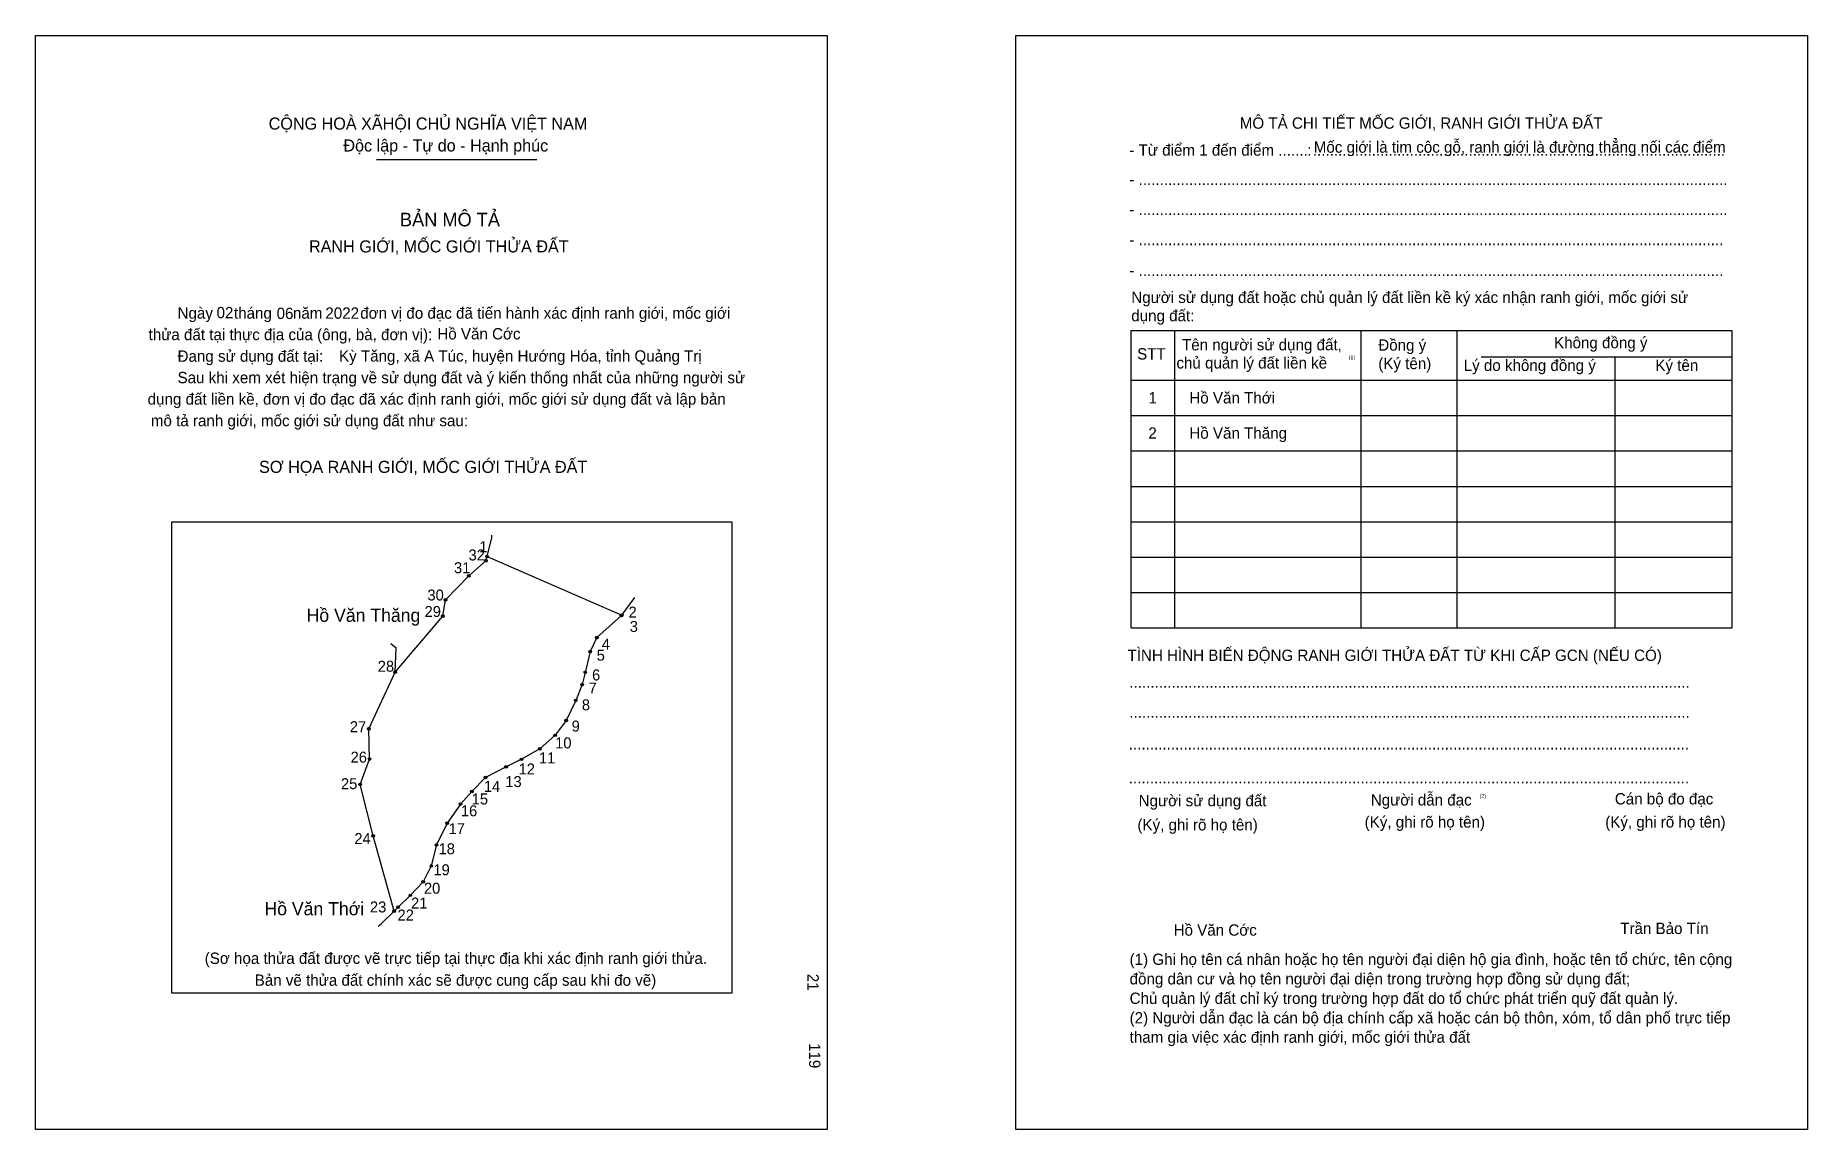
# Model space of a CAD drawing. Extents: x 548520 to 549700, y 1825110 to 1825839.
import ezdxf

# ---------------------------------------------------------------- set-up
doc = ezdxf.new("R2010")
doc.units = 0
for name, color, linetype in [('bmtKhungInTrang1', 7, 'Continuous'), ('bmtKhungInTrang2', 7, 'Continuous'), ('bmtNoiDung', 7, 'Continuous'), ('bmtTemplate', 7, 'Continuous'), ('CanhThua', 7, 'Continuous'), ('MocDinhThua', 7, 'Continuous'), ('RauThua', 7, 'Continuous'), ('SoHieuDinhThua', 7, 'Continuous'), ('TenChuLanCan', 7, 'Continuous')]:
    doc.layers.add(name, color=color, linetype=linetype)

msp = doc.modelspace()

# ---------------------------------------------------------------- linework, layer by layer
at = {"layer": 'bmtKhungInTrang1'}
msp.add_lwpolyline([(548519.5, 1825839.1), (549047, 1825839.1), (549047, 1825109.5), (548519.5, 1825109.5)], close=True, dxfattribs=at)
at = {"layer": 'bmtKhungInTrang2'}
msp.add_lwpolyline([(549172.8, 1825839.1), (549700.3, 1825839.1), (549700.3, 1825109.5), (549172.8, 1825109.5)], close=True, dxfattribs=at)
at = {"layer": 'bmtTemplate'}
for p, q in [((548746.8, 1825756.4), (548853.5, 1825756.4)), ((549278.6, 1825642.3), (549278.6, 1825444)), ((549402.7, 1825642.3), (549402.7, 1825444)), ((549466.6, 1825642.6), (549466.6, 1825444)), ((549649.8, 1825642.3), (549649.8, 1825444)), ((549482.8, 1825624.9), (549649.8, 1825624.9)), ((549249.7, 1825609.3), (549649.8, 1825609.3)), ((549249.7, 1825585.7), (549649.8, 1825585.7)), ((549249.7, 1825562), (549649.8, 1825562)), ((549249.7, 1825538.4), (549649.8, 1825538.4)), ((549249.7, 1825514.8), (549649.8, 1825514.8)), ((549249.7, 1825491.2), (549649.8, 1825491.2)), ((549249.7, 1825467.6), (549649.8, 1825467.6)), ((549249.7, 1825444), (549649.8, 1825444))]:
    msp.add_line(p, q, dxfattribs=at)
for points in [[(549249.4, 1825642.3), (549649.8, 1825642.3)], [(549249.4, 1825642.3), (549249.4, 1825444)], [(549571.9, 1825624.6), (549571.9, 1825444)]]:
    msp.add_lwpolyline(points, dxfattribs=at)
msp.add_lwpolyline([(548610.3, 1825200.4), (548610.3, 1825514.8), (548983.5, 1825514.8), (548983.5, 1825200.4)], close=True, dxfattribs=at)
at = {"layer": 'CanhThua'}
for p, q in [((548808.2, 1825478.8), (548819.7, 1825488.8)), ((548819.7, 1825488.8), (548820.4, 1825491.6)), ((548820.4, 1825491.6), (548910.2, 1825452.6)), ((548792.7, 1825462.7), (548808.2, 1825478.8)), ((548759.2, 1825414.5), (548790.9, 1825451.9)), ((548790.9, 1825451.9), (548792.7, 1825462.7)), ((548910, 1825452.3), (548893.6, 1825437.7)), ((548910.2, 1825452.6), (548910, 1825452.3)), ((548889.2, 1825428.2), (548885.9, 1825414.4)), ((548893.6, 1825437.7), (548889.2, 1825428.2)), ((548741.6, 1825376.7), (548759.2, 1825414.5)), ((548883.8, 1825406.2), (548879.5, 1825395.7)), ((548885.9, 1825414.4), (548883.8, 1825406.2)), ((548879.5, 1825395.7), (548873.2, 1825382.3)), ((548873.2, 1825382.3), (548865.8, 1825372.4)), ((548742.2, 1825356.6), (548741.6, 1825376.7)), ((548865.8, 1825372.4), (548855.5, 1825363.4)), ((548855.5, 1825363.4), (548843.4, 1825356.4)), ((548735.9, 1825339.7), (548742.2, 1825356.6)), ((548833.1, 1825351.4), (548819.4, 1825344.3)), ((548843.4, 1825356.4), (548833.1, 1825351.4)), ((548744.6, 1825305.4), (548735.9, 1825339.7)), ((548810.3, 1825335), (548802.7, 1825326.6)), ((548819.4, 1825344.3), (548810.3, 1825335)), ((548802.7, 1825326.6), (548793.9, 1825313.8)), ((548793.9, 1825313.8), (548786.7, 1825299.3)), ((548758.5, 1825255.2), (548744.6, 1825305.4)), ((548786.7, 1825299.3), (548783.3, 1825285.3)), ((548777.9, 1825274.7), (548769.3, 1825265.7)), ((548783.3, 1825285.3), (548777.9, 1825274.7)), ((548769.3, 1825265.7), (548761.1, 1825257.8)), ((548761.1, 1825257.8), (548758.5, 1825255.2))]:
    msp.add_line(p, q, dxfattribs=at)
at = {"layer": 'MocDinhThua'}
for centre in [(548819.7, 1825488.8), (548820.4, 1825491.6), (548808.2, 1825478.8), (548790.9, 1825451.9), (548792.7, 1825462.7), (548910, 1825452.3), (548910.2, 1825452.6), (548889.2, 1825428.2), (548893.6, 1825437.7), (548759.2, 1825414.5), (548883.8, 1825406.2), (548885.9, 1825414.4), (548879.5, 1825395.7), (548873.2, 1825382.3), (548741.6, 1825376.7), (548865.8, 1825372.4), (548742.2, 1825356.6), (548855.5, 1825363.4), (548833.1, 1825351.4), (548843.4, 1825356.4), (548735.9, 1825339.7), (548810.3, 1825335), (548819.4, 1825344.3), (548802.7, 1825326.6), (548793.9, 1825313.8), (548744.6, 1825305.4), (548786.7, 1825299.3), (548777.9, 1825274.7), (548783.3, 1825285.3), (548769.3, 1825265.7), (548758.5, 1825255.2), (548761.1, 1825257.8)]:
    msp.add_circle(centre, 0.879, dxfattribs=at)
at = {"layer": 'RauThua'}
for p, q in [((548820.4, 1825491.6), (548823.5, 1825503.4)), ((548823.4, 1825505.9), (548823.5, 1825503.4)), ((548910.2, 1825452.6), (548918.8, 1825464.4)), ((548756.3, 1825433.7), (548759.8, 1825430.7)), ((548759.2, 1825414.5), (548759.8, 1825430.7)), ((548750.2, 1825246.9), (548758.5, 1825255.2)), ((548747.9, 1825245.2), (548750.2, 1825246.9))]:
    msp.add_line(p, q, dxfattribs=at)

# ---------------------------------------------------------------- texts
at = {"layer": 'bmtNoiDung'}
for s, height, p in [('02', 7.55, (548640.2, 1825650.5)), ('06', 7.55, (548680.2, 1825650)), ('2022', 7.55, (548712.7, 1825650.2)), ('Hồ Văn Cớc', 7.55, (548787.3, 1825636.4)), ('Kỳ Tăng, xã A Túc, huyện Hướng Hóa, tỉnh Quảng Trị', 7.548, (548721.8, 1825621.6)), ('1', 7.55, (549261.1, 1825593.7)), ('Hồ Văn Thới ', 7.548, (549288.4, 1825593.7)), ('2', 7.55, (549261.1, 1825570.2)), ('Hồ Văn Thăng ', 7.548, (549288.4, 1825570.2)), ('Hồ Văn Cớc', 7.55, (549277.9, 1825238.8))]:
    msp.add_text(s, height=height, dxfattribs=at).set_placement(p)
for s, p in [('21', (549033.9, 1825213.4)), ('119', (549035, 1825167.2))]:
    msp.add_text(s, height=7.55, rotation=270, dxfattribs=at).set_placement(p)
at = {"layer": 'bmtTemplate'}
for s, height, p in [('CỘNG HOÀ XÃHỘI CHỦ NGHĨA VIỆT NAM', 8.051, (548674.9, 1825776.3)), ('MÔ TẢ CHI TIẾT MỐC GIỚI, RANH GIỚI THỬA ĐẤT', 7.545, (549322, 1825776.9)), ('Mốc giới là tim cộc gỗ, ranh giới là đường thẳng nối các điểm', 7.545, (549371.3, 1825760.9)), ('Độc lập - Tự do - Hạnh phúc', 8.051, (548724.7, 1825761.7)), ('- Từ điểm 1 đến điểm .......', 7.545, (549248.4, 1825758.9)), (':', 7.54, (549367, 1825758.9)), ('..................................................................................................', 7.545, (549370.7, 1825758.9)), ('- ............................................................................................................................................', 7.5449, (549248.4, 1825739.4)), ('BẢN MÔ TẢ', 9.06, (548762.4, 1825711.8)), ('- ............................................................................................................................................', 7.5449, (549248.4, 1825719.3)), ('RANH GIỚI, MỐC GIỚI THỬA ĐẤT', 8.051, (548701.8, 1825694.4)), ('- ...........................................................................................................................................', 7.5449, (549248.4, 1825699.2)), ('- ...........................................................................................................................................', 7.5449, (549248.4, 1825678.7)), ('Người sử dụng đất hoặc chủ quản lý đất liền kề ký xác nhận ranh giới, mốc giới sử', 7.545, (549249.7, 1825660.7)), ('Ngày     tháng     năm         đơn vị đo đạc đã tiến hành xác định ranh giới, mốc giới ', 7.548, (548614.2, 1825650.2)), ('dụng đất:', 7.54, (549249.7, 1825648.5)), ('thửa đất tại thực địa của (ông, bà, đơn vị):', 7.548, (548594.9, 1825635.9)), ('Đang sử dụng đất tại:', 7.548, (548614.2, 1825621.5)), ('STT', 7.54, (549253.6, 1825623)), ('Tên người sử dụng đất,', 7.545, (549283.5, 1825629.1)), ('Đồng ý', 7.54, (549414.3, 1825628.9)), ('Không đồng ý', 7.545, (549531.4, 1825630.5)), ('chủ quản lý đất liền kề', 7.545, (549279.8, 1825617)), ('(1)', 2.52, (549394.6, 1825623.2)), ('(Ký tên)', 7.54, (549414.3, 1825616.6)), ('Lý do không đồng ý', 7.545, (549471.2, 1825615.4)), ('Ký tên', 7.54, (549598.9, 1825615.4)), ('Sau khi xem xét hiện trạng về sử dụng đất và ý kiến thống nhất của những người sử ', 7.548, (548614.2, 1825607.2)), ('dụng đất liền kề, đơn vị đo đạc đã xác định ranh giới, mốc giới sử dụng đất và lập bản', 7.548, (548594.3, 1825592.9)), ('mô tả ranh giới, mốc giới sử dụng đất như sau:', 7.548, (548596.4, 1825578.5)), ('SƠ HỌA RANH GIỚI, MỐC GIỚI THỬA ĐẤT', 8.051, (548668.5, 1825547.4)), ('TÌNH HÌNH BIẾN ĐỘNG RANH GIỚI THỬA ĐẤT TỪ KHI CẤP GCN (NẾU CÓ)', 7.545, (549247.2, 1825422)), ('.....................................................................................................................................', 7.5562, (549248.4, 1825404.2)), ('.....................................................................................................................................', 7.5562, (549248.4, 1825384.1)), ('.....................................................................................................................................', 7.5562, (549248, 1825362.9)), ('.....................................................................................................................................', 7.5562, (549248, 1825340.4)), ('Người dẫn đạc', 7.545, (549409.3, 1825325.6)), ('Cán bộ đo đạc', 7.545, (549571.9, 1825326.3)), ('Người sử dụng đất', 7.545, (549254.6, 1825325.1)), ('(2)', 2.52, (549481.8, 1825330.8)), ('(Ký, ghi rõ họ tên)', 7.545, (549253.8, 1825309)), ('(Ký, ghi rõ họ tên)', 7.545, (549405.2, 1825310.9)), ('(Ký, ghi rõ họ tên)', 7.545, (549565.5, 1825310.9)), ('Trần Bảo Tín', 7.545, (549575.5, 1825239.9)), ('(Sơ họa thửa đất được vẽ trực tiếp tại thực địa khi xác định ranh giới thửa.', 7.548, (548632.3, 1825220)), ('(1) Ghi họ tên cá nhân hoặc họ tên người đại diện hộ gia đình, hoặc tên tổ chức, tên cộng', 7.545, (549248.6, 1825219.3)), ('Bản vẽ thửa đất chính xác sẽ được cung cấp sau khi đo vẽ)', 7.548, (548665.6, 1825205.4)), ('đồng dân cư và họ tên người đại diện trong trường hợp đồng sử dụng đất;', 7.545, (549248.6, 1825206.3)), ('Chủ quản lý đất chỉ ký trong trường hợp đất do tổ chức phát triển quỹ đất quản lý.', 7.545, (549248.6, 1825193.3)), ('(2) Người dẫn đạc là cán bộ địa chính cấp xã hoặc cán bộ thôn, xóm, tổ dân phố trực tiếp', 7.545, (549248.6, 1825180.3)), ('tham gia việc xác định ranh giới, mốc giới thửa đất', 7.545, (549248.6, 1825167.4))]:
    msp.add_text(s, height=height, dxfattribs=at).set_placement(p)
at = {"layer": 'SoHieuDinhThua'}
for s, p in [('1', (548815.3, 1825494.5)), ('31', (548798.4, 1825480.5)), ('32', (548808.1, 1825489)), ('30', (548780.7, 1825462.3)), ('29', (548778.8, 1825451.3)), ('2', (548914.7, 1825450.9)), ('3', (548915.5, 1825441.3)), ('5', (548893.5, 1825422.2)), ('4', (548896.9, 1825429.6)), ('28', (548747.6, 1825414.8)), ('6', (548890.4, 1825409)), ('7', (548888.1, 1825400.3)), ('8', (548883.6, 1825389.1)), ('27', (548729, 1825374.5)), ('9', (548876.8, 1825374.9)), ('10', (548865.8, 1825363.7)), ('26', (548729.5, 1825354.2)), ('11', (548855, 1825353.7)), ('12', (548841.4, 1825346.3)), ('25', (548723.1, 1825336.5)), ('14', (548818.3, 1825334.7)), ('13', (548832.6, 1825337.9)), ('16', (548803, 1825318.4)), ('15', (548810.2, 1825326.3)), ('17', (548794.8, 1825306.5)), ('24', (548732, 1825299.9)), ('18', (548788.1, 1825293.1)), ('19', (548784.7, 1825279.1)), ('21', (548769.8, 1825256.9)), ('20', (548778.4, 1825266.8)), ('23', (548742.4, 1825254.3)), ('22', (548760.8, 1825248.9))]:
    msp.add_text(s, height=7.32, dxfattribs=at).set_placement(p)
at = {"layer": 'TenChuLanCan'}
for s, p in [('Hồ Văn Thăng', (548700.2, 1825448.1)), ('Hồ Văn Thới', (548672.1, 1825252.4))]:
    msp.add_text(s, height=8.785, dxfattribs=at).set_placement(p)

doc.saveas('drawing.dxf')
